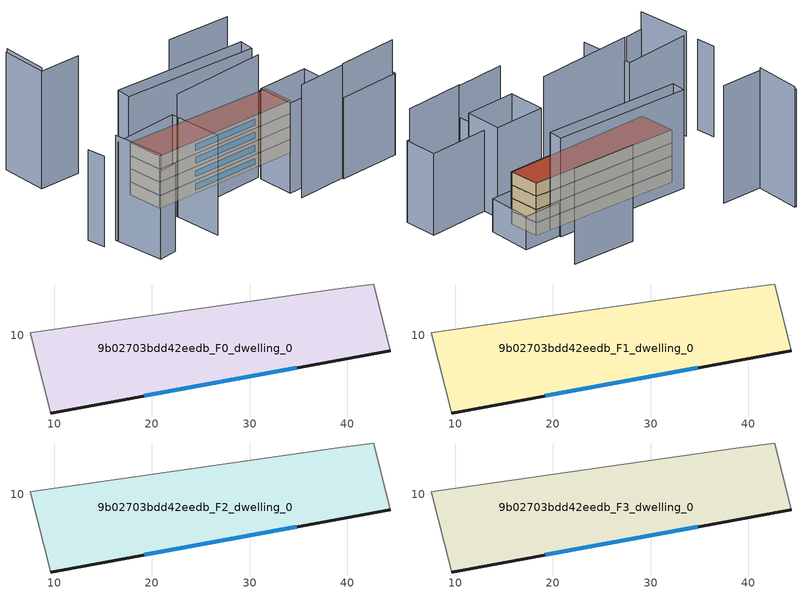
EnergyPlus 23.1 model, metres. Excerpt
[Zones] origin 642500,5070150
9b02703bdd42eedb_F0_dwelling_0
 floor ground (EU_floor_Construction): 44.38,8.44 42.68,15.25 39.08,14.75 7.56,10.25 9.66,2.05 z0
 wall outside (EU_wall_Construction): 44.38,8.44 9.66,2.05 z0:3
 wall adiabatic (EU_wall_Construction): 9.66,2.05 7.56,10.25 39.08,14.75 42.68,15.25 44.38,8.44 z0:3
 window (EU_Window_Construction): 34.83,6.68 19.21,3.81 z0.83:2.17
9b02703bdd42eedb_F1_dwelling_0
 floor to 9b02703bdd42eedb_F0_dwelling_0 (EU_floor_Construction): 44.38,8.44 42.68,15.25 39.08,14.75 7.56,10.25 9.65,2.05 z3
 wall outside (EU_wall_Construction): 44.38,8.44 9.66,2.05 z3:6
 wall adiabatic (EU_wall_Construction): 9.66,2.05 7.56,10.25 39.08,14.75 42.68,15.25 44.38,8.44 z3:6
 window (EU_Window_Construction): 34.83,6.68 19.21,3.81 z3.83:5.17
9b02703bdd42eedb_F2_dwelling_0
 floor to 9b02703bdd42eedb_F1_dwelling_0 (EU_floor_Construction): 44.38,8.44 42.68,15.25 39.08,14.75 7.56,10.25 9.65,2.05 z6
 wall outside (EU_wall_Construction): 44.38,8.44 9.66,2.05 z6:9
 wall adiabatic (EU_wall_Construction): 9.66,2.05 7.56,10.25 39.08,14.75 42.68,15.25 44.38,8.44 z6:9
 window (EU_Window_Construction): 34.83,6.68 19.21,3.81 z6.83:8.17
9b02703bdd42eedb_F3_dwelling_0
 floor to 9b02703bdd42eedb_F2_dwelling_0 (EU_floor_Construction): 44.38,8.44 42.68,15.25 39.08,14.75 7.56,10.25 9.65,2.05 z9
 wall outside (EU_wall_Construction): 44.38,8.44 9.66,2.05 z9:12
 wall adiabatic (EU_wall_Construction): 9.66,2.05 7.56,10.25 39.08,14.75 42.68,15.25 44.38,8.44 z9:12
 window (EU_Window_Construction): 34.83,6.68 19.21,3.81 z9.83:11.17
 roof outside (EU_roof_Construction): 42.68,15.25 44.38,8.44 9.66,2.05 7.56,10.25 39.08,14.75 z12
shading: 36.34,-8.98 47.78,-6.07 z0:25.9; 10.85,-2.76 33.38,3 z0:28.1; -1.36,-16.26 2.92,-14.96 z0:20.2; 47.79,-6.11 61.58,-2.62 z0:26.1; 45.98,0.94 60.09,4.23 / 60.09,4.23 61.83,-3.21 / 61.83,-3.21 47.72,-6.51 / 47.72,-6.51 45.98,0.94 z0:18.6; 49.29,9.34 40.37,7.71 / 40.37,7.71 38.55,17.63 / 38.55,17.63 47.47,19.26 / 47.47,19.26 49.29,9.34 z0:7.6; -4.86,-4.75 -1.33,-16.32 z0:24.1; -4.7,-5.33 10.51,-1.28 / 10.51,-1.28 13.75,-13.47 z0:22.8; -9.54,-1.75 -8.24,-5.85 z0:20.7; 33.57,2.24 45.3,4.81 / 45.3,4.81 47.11,-3.46 / 47.11,-3.46 35.38,-6.03 / 35.38,-6.03 33.57,2.24 z0:20.6; 39.09,14.75 7.33,10.22 / 7.33,10.22 6.85,13.63 / 6.85,13.63 38.61,18.15 / 38.61,18.15 39.09,14.75 z0:22.5; -8.01,32.11 -6.25,21.68 z0:27.6; 3.36,23.26 -6.32,21.5 / -6.32,21.5 -8.26,32.11 z0:26.9; 42.21,29.47 27.27,27.26 z0:22
[Building]
EU S2 Campaign: North Axis=0; Terrain=City; Solar Distribution=FullExterior
[Site:Location]
Lyon-Bron: Latitude=45.75; Longitude=5; Time Zone=1; Elevation=198
[SizingPeriod:WeatherFileDays]
AnnualSizingPeriod: Begin Month=1; Begin Day of Month=1; End Month=12; End Day of Month=31; Day of Week for Start Day=Monday; Use Weather File Daylight Saving Period=No; Use Weather File Rain and Snow Indicators=No
[MATERIAL]
EU_InternalMass_Material: Roughness=MediumRough; Thickness=0.1; Conductivity=1; Density=1800; Specific Heat=900; Thermal Absorptance=0.9; Solar Absorptance=0.7; Visible Absorptance=0.7
[MATERIAL:NOMASS] Roughness=MediumRough; Thermal Absorptance=0.9; Solar Absorptance=0.7; Visible Absorptance=0.7
Name | Thermal Resistance
EU_wall_NoMass | 0.87146
EU_roof_NoMass | 0.842276
EU_floor_NoMass | 0.496999
[WINDOWMATERIAL:SIMPLEGLAZINGSYSTEM]
EU_Window_SimpleGlazing: UFactor=2.2525; Solar Heat Gain Coefficient=0.76; Visible Transmittance=0.76
[CONSTRUCTION]
EU_wall_Construction: EU_wall_NoMass
EU_roof_Construction: EU_roof_NoMass
EU_floor_Construction: EU_floor_NoMass
EU_InternalMass_Construction: EU_InternalMass_Material
EU_Window_Construction: EU_Window_SimpleGlazing
[ZONE] Type=1; Multiplier=1; Ceiling Height=autocalculate; Floor Area=autocalculate; Part of Total Floor Area=Yes
Name | Volume
9b02703bdd42eedb_F0_dwelling_0; 9b02703bdd42eedb_F1_dwelling_0; 9b02703bdd42eedb_F2_dwelling_0 | 819.58
9b02703bdd42eedb_F3_dwelling_0 | 1639.16
[INTERNALMASS] Construction=EU_InternalMass_Construction; Surface Area=273.194
Name | Zone or ZoneList
9b02703bdd42eedb_F0_dwelling_0_EU_InternalMass | 9b02703bdd42eedb_F0_dwelling_0
9b02703bdd42eedb_F1_dwelling_0_EU_InternalMass | 9b02703bdd42eedb_F1_dwelling_0
9b02703bdd42eedb_F2_dwelling_0_EU_InternalMass | 9b02703bdd42eedb_F2_dwelling_0
9b02703bdd42eedb_F3_dwelling_0_EU_InternalMass | 9b02703bdd42eedb_F3_dwelling_0
[OTHEREQUIPMENT] Fuel Type=Electricity; Design Level Calculation Method=Watts/Area; Power per Zone Floor Area=1; Fraction Latent=0; Fraction Radiant=0; Fraction Lost=0; Carbon Dioxide Generation Rate=0; EndUse Subcategory=EU_Step8_InternalGains
Name | Zone or ZoneList or Space or SpaceList | Schedule
EU_Step8_InternalGain_9b02703bdd42eedb_F0_dwelling_0_f000 | 9b02703bdd42eedb_F0_dwelling_0 | EU_Step8_GainSchedule_9b02703bdd42eedb_F0_dwelling_0_f000
EU_Step8_InternalGain_9b02703bdd42eedb_F1_dwelling_0_f000 | 9b02703bdd42eedb_F1_dwelling_0 | EU_Step8_GainSchedule_9b02703bdd42eedb_F1_dwelling_0_f000
EU_Step8_InternalGain_9b02703bdd42eedb_F2_dwelling_0_f000 | 9b02703bdd42eedb_F2_dwelling_0 | EU_Step8_GainSchedule_9b02703bdd42eedb_F2_dwelling_0_f000
EU_Step8_InternalGain_9b02703bdd42eedb_F3_dwelling_0_f000 | 9b02703bdd42eedb_F3_dwelling_0 | EU_Step8_GainSchedule_9b02703bdd42eedb_F3_dwelling_0_f000
[ZONEVENTILATION:DESIGNFLOWRATE] Schedule=EU_AlwaysOn; Design Flow Rate Calculation Method=AirChanges/Hour; Air Changes per Hour=0.425; Ventilation Type=Natural; Fan Pressure Rise=0; Fan Total Efficiency=1; Constant Term Coefficient=1; Temperature Term Coefficient=0; Velocity Term Coefficient=0; Velocity Squared Term Coefficient=0; Minimum Indoor Temperature=-100; Maximum Indoor Temperature=100; Delta Temperature=-100; Minimum Outdoor Temperature=-100; Maximum Outdoor Temperature=100; Maximum Wind Speed=40
Name | Zone or ZoneList or Space or SpaceList
EU_ConstantAir_9b02703bdd42eedb_F0_dwelling_0 | 9b02703bdd42eedb_F0_dwelling_0
EU_ConstantAir_9b02703bdd42eedb_F1_dwelling_0 | 9b02703bdd42eedb_F1_dwelling_0
EU_ConstantAir_9b02703bdd42eedb_F2_dwelling_0 | 9b02703bdd42eedb_F2_dwelling_0
EU_ConstantAir_9b02703bdd42eedb_F3_dwelling_0 | 9b02703bdd42eedb_F3_dwelling_0
[HVACTEMPLATE:THERMOSTAT] Constant Heating Setpoint=20; Constant Cooling Setpoint=50
EU_HeatOnly_9b02703bdd42eedb_F0_dwelling_0; EU_HeatOnly_9b02703bdd42eedb_F1_dwelling_0; EU_HeatOnly_9b02703bdd42eedb_F2_dwelling_0; EU_HeatOnly_9b02703bdd42eedb_F3_dwelling_0
[HVACTEMPLATE:ZONE:IDEALLOADSAIRSYSTEM] System Availability Schedule=EU_AlwaysOn; Maximum Heating Supply Air Temperature=50; Minimum Cooling Supply Air Temperature=13; Maximum Heating Supply Air Humidity Ratio=0.0156; Minimum Cooling Supply Air Humidity Ratio=0.0077; Heating Limit=NoLimit; Cooling Limit=NoLimit; Heating Availability Schedule=EU_AlwaysOn; Cooling Availability Schedule=EU_CoolingOff; Dehumidification Control Type=ConstantSensibleHeatRatio; Cooling Sensible Heat Ratio=0.7; Dehumidification Setpoint=60; Humidification Control Type=None; Humidification Setpoint=30; Outdoor Air Method=None; Outdoor Air Flow Rate per Person=0.00944; Outdoor Air Flow Rate per Zone Floor Area=0; Outdoor Air Flow Rate per Zone=0; Demand Controlled Ventilation Type=None; Outdoor Air Economizer Type=NoEconomizer; Heat Recovery Type=None; Sensible Heat Recovery Effectiveness=0.7; Latent Heat Recovery Effectiveness=0.65
Name | Template Thermostat
9b02703bdd42eedb_F0_dwelling_0 | EU_HeatOnly_9b02703bdd42eedb_F0_dwelling_0
9b02703bdd42eedb_F1_dwelling_0 | EU_HeatOnly_9b02703bdd42eedb_F1_dwelling_0
9b02703bdd42eedb_F2_dwelling_0 | EU_HeatOnly_9b02703bdd42eedb_F2_dwelling_0
9b02703bdd42eedb_F3_dwelling_0 | EU_HeatOnly_9b02703bdd42eedb_F3_dwelling_0
[SIZING:ZONE] Zone Cooling Design Supply Air Temperature Input Method=SupplyAirTemperature; Zone Cooling Design Supply Air Temperature=13; Zone Heating Design Supply Air Temperature Input Method=SupplyAirTemperature; Zone Heating Design Supply Air Temperature=50; Zone Cooling Design Supply Air Humidity Ratio=0.008; Zone Heating Design Supply Air Humidity Ratio=0.008; Cooling Design Air Flow Method=DesignDay; Cooling Design Air Flow Rate=0; Cooling Minimum Air Flow per Zone Floor Area=0.000762; Cooling Minimum Air Flow=0; Cooling Minimum Air Flow Fraction=0.2; Heating Design Air Flow Method=DesignDay; Heating Design Air Flow Rate=0; Heating Maximum Air Flow per Zone Floor Area=0.002032; Heating Maximum Air Flow=0.141576; Heating Maximum Air Flow Fraction=0.3; Account for Dedicated Outdoor Air System=No; Dedicated Outdoor Air System Control Strategy=NeutralSupplyAir; Dedicated Outdoor Air Low Setpoint Temperature for Design=autosize; Dedicated Outdoor Air High Setpoint Temperature for Design=autosize; Zone Load Sizing Method=Sensible Load Only No Latent Load; Zone Latent Cooling Design Supply Air Humidity Ratio Input Method=HumidityRatioDifference; Zone Cooling Design Supply Air Humidity Ratio Difference=0.005; Zone Latent Heating Design Supply Air Humidity Ratio Input Method=HumidityRatioDifference; Zone Humidification Design Supply Air Humidity Ratio Difference=0.005
9b02703bdd42eedb_F0_dwelling_0; 9b02703bdd42eedb_F1_dwelling_0; 9b02703bdd42eedb_F2_dwelling_0; 9b02703bdd42eedb_F3_dwelling_0
[SCHEDULE:CONSTANT]
Name | Hourly Value
EU_AlwaysOn | 1
EU_CoolingOff | 0
[SCHEDULE:FILE] Column Number=1; Rows to Skip at Top=0; Number of Hours of Data=8760; Column Separator=Comma; Interpolate to Timestep=No; Minutes per Item=60; Adjust Schedule for Daylight Savings=Yes
Name | File
EU_Step8_GainSchedule_9b02703bdd42eedb_F0_dwelling_0_f000 | ../../schedules/9b02703bdd42eedb/9b02703bdd42eedb_F0_dwelling_0_f000_gain.csv
EU_Step8_GainSchedule_9b02703bdd42eedb_F1_dwelling_0_f000 | ../../schedules/9b02703bdd42eedb/9b02703bdd42eedb_F1_dwelling_0_f000_gain.csv
EU_Step8_GainSchedule_9b02703bdd42eedb_F2_dwelling_0_f000 | ../../schedules/9b02703bdd42eedb/9b02703bdd42eedb_F2_dwelling_0_f000_gain.csv
EU_Step8_GainSchedule_9b02703bdd42eedb_F3_dwelling_0_f000 | ../../schedules/9b02703bdd42eedb/9b02703bdd42eedb_F3_dwelling_0_f000_gain.csv
